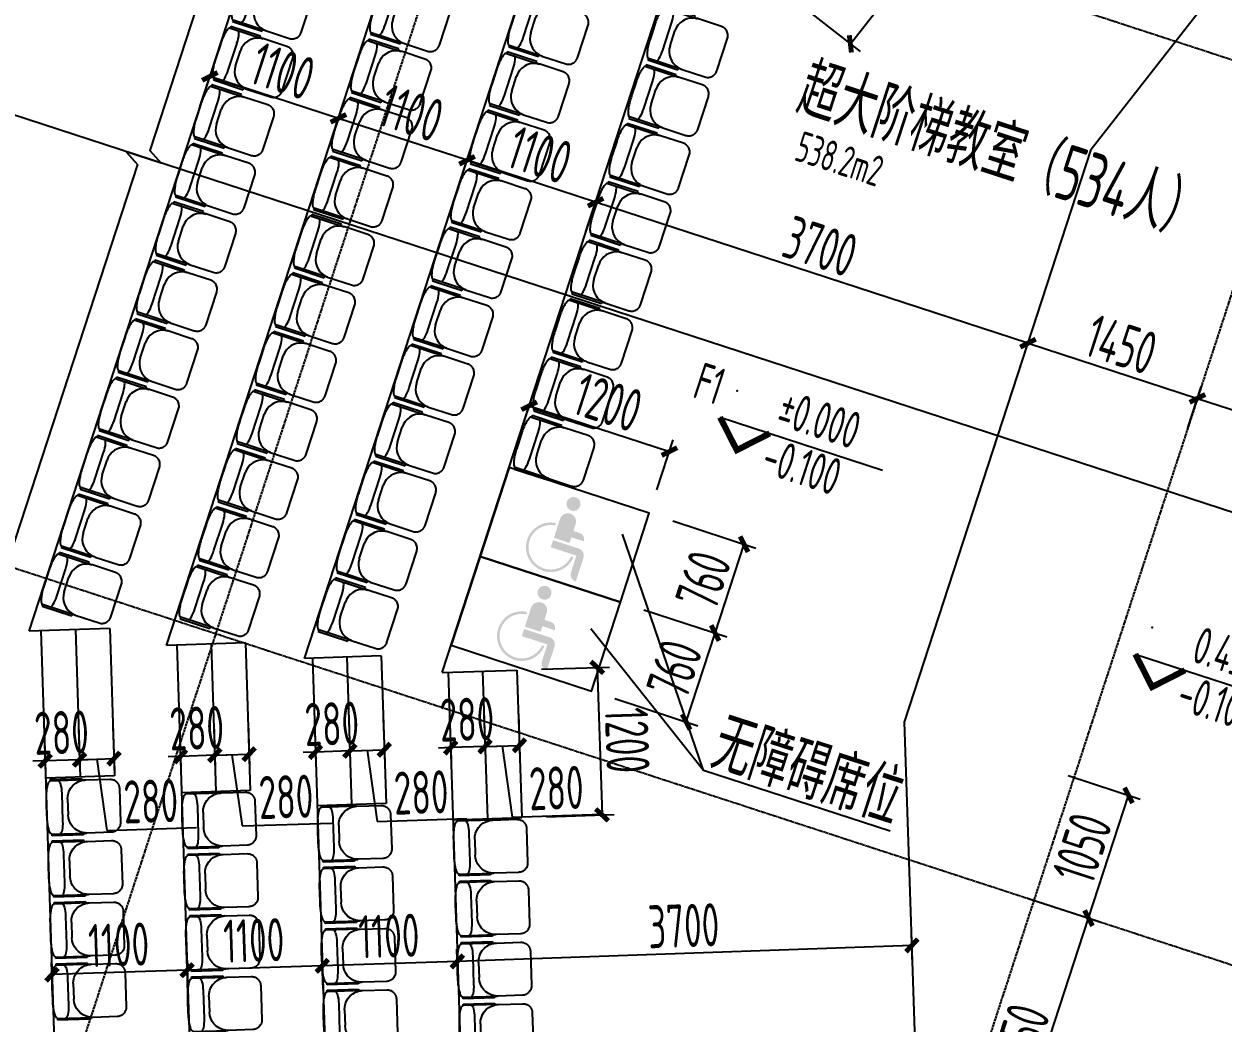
# Model space of a CAD drawing. Header units: millimetres. Extents: x 11639278 to 23698211, y -13072636 to -5537337.
# Drawn here: x 11849755 to 11859509, y -6343850 to -6335725 of the extents above; entities that cross this region are included whole.
import ezdxf
from ezdxf.enums import TextEntityAlignment as Align

# ---------------------------------------------------------------- set-up
doc = ezdxf.new("R2010")
doc.units = ezdxf.units.MM
doc.header["$LTSCALE"] = 10
doc.linetypes.add('A2-RG-AXIS$0$CENTER', pattern=[2, 1.25, -0.25, 0.25, -0.25])
doc.linetypes.add('A2-RG-AXIS$0$DOTE', pattern=[2.42, 2, -0.2, 0.02, -0.2])
for name, color, linetype in [('A2-RB-F1$0$A-DIMS-100', 1, 'Continuous'), ('A2-RD-F1（少）$0$A-FURN-FIXT', 9, 'Continuous'), ('A2-RD-F1（少）$0$A-FURN-FREE', 9, 'Continuous'), ('A2-RD-F1（少）$0$A-STRS', 50, 'Continuous'), ('A2-RG-AXIS$0$A-GRID', 1, 'A2-RG-AXIS$0$CENTER'), ('A2-RI-F1$0$A-SYMB', 4, 'Continuous'), ('A2-RI-F1$0$A-SYMB-AREA', 4, 'Continuous'), ('A2-RI-F1$0$A-SYMB-NAME', 4, 'Continuous'), ('A2-RI-F1$0$an-flor-strs-trds', 1, 'Continuous')]:
    doc.layers.add(name, color=color, linetype=linetype)
doc.layers.add('A2-RD-F1（少）$0$A-Z410-G-Vhcl', color=5, linetype='Continuous', lineweight=0)
doc.styles.add('A2-RB-F1$0$XD2008', font='hzs.shx', dxfattribs={"width": 0.7, "bigfont": 'hztxt.shx'})
doc.styles.add('A2-RI-F1$0$ECADI', font='hzs.shx', dxfattribs={"width": 0.7, "bigfont": 'hztxt.shx'})
doc.styles.add('A2-RI-F1$0$XD2008', font='hzs.shx', dxfattribs={"width": 0.7, "bigfont": 'hztxt.shx'})
doc.dimstyles.new('A2-RB-F1$0$XD100$0', dxfattribs={"dimscale": 100, "dimtxt": 3.5, "dimasz": 1, "dimexe": 1, "dimexo": 2, "dimgap": 0.5, "dimtad": 1, "dimdec": 0, "dimdsep": 46, "dimtxsty": 'A2-RB-F1$0$XD2008', "dimblk1": 'A2-RB-F1$0$_ArchTick', "dimblk2": 'A2-RB-F1$0$_ArchTick', "dimsah": 1, "dimcen": 2.5, "dimclrt": 4, "dimaunit": 1, "dimadec": 0, "dimazin": 0, "dimtfac": 1, "dimtdec": 0, "dimtix": 1, "dimtmove": 1, "dimatfit": 3, "dimfxl": 0, "dimtolj": 1, "dimtzin": 0, "dimarcsym": 0})

# ---------------------------------------------------------------- blocks, each defined once
blk = doc.blocks.new('A2-RG-AXIS')
at = {"layer": 'A2-RG-AXIS$0$A-GRID', "linetype": 'A2-RG-AXIS$0$DOTE'}
for p, q in [((11859362.3, -6315993.2), (11846201.5, -6356370.4)), ((11866017.6, -6318162.5), (11852857, -6358539.7)), ((11838798, -6329240.5), (11876758.7, -6341613.5)), ((11836628.7, -6335895.9), (11874589.4, -6348268.9))]:
    blk.add_line(p, q, dxfattribs=at)
blk = doc.blocks.new('A2-RB-F1$0$_ArchTick')
at = {"color": 0, "linetype": 'ByBlock', "const_width": 0.4}
blk.add_lwpolyline([(-0.5, -0.5), (0.5, 0.5)], dxfattribs=at)
blk = doc.blocks.new('*D1286')
at = {"layer": 'A2-RB-F1$0$A-DIMS-100', "color": 0, "lineweight": -2, "transparency": 16777216}
for p, q in [((11857922.7, -6342836.5), (11858509.9, -6343027.9)), ((11857717.5, -6345136.1), (11858414.8, -6342996.9)), ((11857225.5, -6344975.8), (11857812.6, -6345167.1))]:
    blk.add_line(p, q, dxfattribs=at)
at = {"layer": 'Defpoints', "color": 0, "transparency": 16777216}
for p in [(11857732.6, -6342774.5), (11858414.8, -6342996.9), (11857035.3, -6344913.8)]:
    blk.add_point(p, dxfattribs=at)
at = {"layer": 'A2-RB-F1$0$A-DIMS-100', "color": 0, "lineweight": -2, "transparency": 16777216, "xscale": 100, "yscale": 100, "zscale": 100}
for p, rotation in [((11858414.8, -6342996.9), 71.94704049330034), ((11857717.5, -6345136.1), 251.9470404933003)]:
    blk.add_blockref('A2-RB-F1$0$_ArchTick', p, dxfattribs=dict(at, rotation=rotation))
at = {"layer": 'A2-RB-F1$0$A-DIMS-100', "color": 4, "transparency": 16777216, "insert": (11857852.3, -6343996.8), "char_height": 350, "attachment_point": 5, "rotation": 71.94704, "style": 'A2-RB-F1$0$XD2008'}
blk.add_mtext('\\A1;2250', dxfattribs=at)
blk = doc.blocks.new('*D1287')
at = {"layer": 'A2-RB-F1$0$A-DIMS-100', "color": 0, "lineweight": -2, "transparency": 16777216}
for p, q in [((11857844.5, -6338560.3), (11857953.6, -6338225.6)), ((11857922.6, -6338320.7), (11859300.8, -6338769.9)), ((11859222.7, -6339009.5), (11859331.8, -6338674.8))]:
    blk.add_line(p, q, dxfattribs=at)
at = {"layer": 'Defpoints', "color": 0, "transparency": 16777216}
for p in [(11857782.5, -6338750.4), (11859300.8, -6338769.9), (11859160.7, -6339199.6)]:
    blk.add_point(p, dxfattribs=at)
at = {"layer": 'A2-RB-F1$0$A-DIMS-100', "color": 0, "lineweight": -2, "transparency": 16777216, "xscale": 100, "yscale": 100, "zscale": 100}
for p, rotation in [((11857922.6, -6338320.7), 161.9471010330029), ((11859300.8, -6338769.9), 341.9471010330029)]:
    blk.add_blockref('A2-RB-F1$0$_ArchTick', p, dxfattribs=dict(at, rotation=rotation))
at = {"layer": 'A2-RB-F1$0$A-DIMS-100', "color": 4, "transparency": 16777216, "insert": (11858681.4, -6338331.3), "char_height": 350, "attachment_point": 5, "rotation": 341.9471, "style": 'A2-RB-F1$0$XD2008'}
blk.add_mtext('\\A1;1450', dxfattribs=at)
blk = doc.blocks.new('*D1288')
at = {"layer": 'A2-RB-F1$0$A-DIMS-100', "color": 0, "lineweight": -2, "transparency": 16777216}
for p, q in [((11859222.7, -6339009.5), (11859331.8, -6338674.8)), ((11859300.8, -6338769.9), (11862058.2, -6339668.6)), ((11861980.1, -6339908.2), (11862089.2, -6339573.5))]:
    blk.add_line(p, q, dxfattribs=at)
at = {"layer": 'Defpoints', "color": 0, "transparency": 16777216}
for p in [(11859160.7, -6339199.6), (11862058.2, -6339668.6), (11861918.1, -6340098.4)]:
    blk.add_point(p, dxfattribs=at)
at = {"layer": 'A2-RB-F1$0$A-DIMS-100', "color": 0, "lineweight": -2, "transparency": 16777216, "xscale": 100, "yscale": 100, "zscale": 100}
for p, rotation in [((11859300.8, -6338769.9), 161.9470404918619), ((11862058.2, -6339668.6), 341.9470404918619)]:
    blk.add_blockref('A2-RB-F1$0$_ArchTick', p, dxfattribs=dict(at, rotation=rotation))
at = {"layer": 'A2-RB-F1$0$A-DIMS-100', "color": 4, "transparency": 16777216, "insert": (11860749.2, -6339005.3), "char_height": 350, "attachment_point": 5, "rotation": 341.94704, "style": 'A2-RB-F1$0$XD2008'}
blk.add_mtext('\\A1;2900', dxfattribs=at)
blk = doc.blocks.new('*D1334')
at = {"layer": 'A2-RB-F1$0$A-DIMS-100', "color": 0, "lineweight": -2, "transparency": 16777216}
for p, q in [((11858248.1, -6341838.2), (11858835.3, -6342029.6)), ((11858414.8, -6342996.9), (11858740.2, -6341998.6)), ((11857922.7, -6342836.5), (11858509.9, -6343027.9))]:
    blk.add_line(p, q, dxfattribs=at)
at = {"layer": 'Defpoints', "color": 0, "transparency": 16777216}
for p in [(11858058, -6341776.2), (11858740.2, -6341998.6), (11857732.6, -6342774.5)]:
    blk.add_point(p, dxfattribs=at)
at = {"layer": 'A2-RB-F1$0$A-DIMS-100', "color": 0, "lineweight": -2, "transparency": 16777216, "xscale": 100, "yscale": 100, "zscale": 100}
for p, rotation in [((11858740.2, -6341998.6), 71.94704049344082), ((11858414.8, -6342996.9), 251.9470404934408)]:
    blk.add_blockref('A2-RB-F1$0$_ArchTick', p, dxfattribs=dict(at, rotation=rotation))
at = {"layer": 'A2-RB-F1$0$A-DIMS-100', "color": 4, "transparency": 16777216, "insert": (11858363.6, -6342428), "char_height": 350, "attachment_point": 5, "rotation": 71.94704, "style": 'A2-RB-F1$0$XD2008'}
blk.add_mtext('\\A1;1050', dxfattribs=at)
blk = doc.blocks.new('*D1335')
at = {"layer": 'A2-RB-F1$0$A-DIMS-100', "color": 0, "lineweight": -2, "transparency": 16777216}
for p, q in [((11854326.7, -6337413.6), (11854435.8, -6337078.9)), ((11857922.2, -6338320.5), (11854404.8, -6337174)), ((11857844.1, -6338560.1), (11857953.2, -6338225.5))]:
    blk.add_line(p, q, dxfattribs=at)
at = {"layer": 'Defpoints', "color": 0, "transparency": 16777216}
for p in [(11854404.8, -6337174), (11854264.7, -6337603.8), (11857782.1, -6338750.3)]:
    blk.add_point(p, dxfattribs=at)
at = {"layer": 'A2-RB-F1$0$A-DIMS-100', "color": 0, "lineweight": -2, "transparency": 16777216, "xscale": 100, "yscale": 100, "zscale": 100}
for p, rotation in [((11854404.8, -6337174), 161.9463374857888), ((11857922.2, -6338320.5), 341.9463374857888)]:
    blk.add_blockref('A2-RB-F1$0$_ArchTick', p, dxfattribs=dict(at, rotation=rotation))
at = {"layer": 'A2-RB-F1$0$A-DIMS-100', "color": 4, "transparency": 16777216, "insert": (11856233.2, -6337533.4), "char_height": 350, "attachment_point": 5, "rotation": 341.94634, "style": 'A2-RB-F1$0$XD2008'}
blk.add_mtext('\\A1;3700', dxfattribs=at)
blk = doc.blocks.new('*D1336')
at = {"layer": 'A2-RB-F1$0$A-DIMS-100', "color": 0, "lineweight": -2, "transparency": 16777216}
for p, q in [((11853280.8, -6337072.7), (11853389.9, -6336738.1)), ((11854404.8, -6337174), (11853358.9, -6336833.1)), ((11854326.7, -6337413.6), (11854435.8, -6337078.9))]:
    blk.add_line(p, q, dxfattribs=at)
at = {"layer": 'Defpoints', "color": 0, "transparency": 16777216}
for p in [(11853358.9, -6336833.1), (11853218.9, -6337262.9), (11854264.7, -6337603.8)]:
    blk.add_point(p, dxfattribs=at)
at = {"layer": 'A2-RB-F1$0$A-DIMS-100', "color": 0, "lineweight": -2, "transparency": 16777216, "xscale": 100, "yscale": 100, "zscale": 100}
for p, rotation in [((11853358.9, -6336833.1), 161.9467479738542), ((11854404.8, -6337174), 341.9467479738543)]:
    blk.add_blockref('A2-RB-F1$0$_ArchTick', p, dxfattribs=dict(at, rotation=rotation))
at = {"layer": 'A2-RB-F1$0$A-DIMS-100', "color": 4, "transparency": 16777216, "insert": (11853951.6, -6336789.7), "char_height": 350, "attachment_point": 5, "rotation": 341.94675, "style": 'A2-RB-F1$0$XD2008'}
blk.add_mtext('\\A1;1100', dxfattribs=at)
blk = doc.blocks.new('*D1337')
at = {"layer": 'A2-RB-F1$0$A-DIMS-100', "color": 0, "lineweight": -2, "transparency": 16777216}
for p, q in [((11852235, -6336731.8), (11852344.1, -6336397.2)), ((11853358.9, -6336833.1), (11852313.1, -6336492.2)), ((11853280.8, -6337072.7), (11853389.9, -6336738.1))]:
    blk.add_line(p, q, dxfattribs=at)
at = {"layer": 'Defpoints', "color": 0, "transparency": 16777216}
for p in [(11852313.1, -6336492.2), (11852173, -6336922), (11853218.9, -6337262.9)]:
    blk.add_point(p, dxfattribs=at)
at = {"layer": 'A2-RB-F1$0$A-DIMS-100', "color": 0, "lineweight": -2, "transparency": 16777216, "xscale": 100, "yscale": 100, "zscale": 100}
for p, rotation in [((11852313.1, -6336492.2), 161.9467479739905), ((11853358.9, -6336833.1), 341.9467479739905)]:
    blk.add_blockref('A2-RB-F1$0$_ArchTick', p, dxfattribs=dict(at, rotation=rotation))
at = {"layer": 'A2-RB-F1$0$A-DIMS-100', "color": 4, "transparency": 16777216, "insert": (11852905.7, -6336448.8), "char_height": 350, "attachment_point": 5, "rotation": 341.94675, "style": 'A2-RB-F1$0$XD2008'}
blk.add_mtext('\\A1;1100', dxfattribs=at)
blk = doc.blocks.new('*D1338')
at = {"layer": 'A2-RB-F1$0$A-DIMS-100', "color": 0, "lineweight": -2, "transparency": 16777216}
for p, q in [((11851189.1, -6336390.9), (11851298.2, -6336056.3)), ((11852313.1, -6336492.2), (11851267.2, -6336151.4)), ((11852235, -6336731.8), (11852344.1, -6336397.2))]:
    blk.add_line(p, q, dxfattribs=at)
at = {"layer": 'Defpoints', "color": 0, "transparency": 16777216}
for p in [(11851267.2, -6336151.4), (11851127.2, -6336581.1), (11852173, -6336922)]:
    blk.add_point(p, dxfattribs=at)
at = {"layer": 'A2-RB-F1$0$A-DIMS-100', "color": 0, "lineweight": -2, "transparency": 16777216, "xscale": 100, "yscale": 100, "zscale": 100}
for p, rotation in [((11851267.2, -6336151.4), 161.9467479739905), ((11852313.1, -6336492.2), 341.9467479739905)]:
    blk.add_blockref('A2-RB-F1$0$_ArchTick', p, dxfattribs=dict(at, rotation=rotation))
at = {"layer": 'A2-RB-F1$0$A-DIMS-100', "color": 4, "transparency": 16777216, "insert": (11851859.9, -6336107.9), "char_height": 350, "attachment_point": 5, "rotation": 341.94675, "style": 'A2-RB-F1$0$XD2008'}
blk.add_mtext('\\A1;1100', dxfattribs=at)
blk = doc.blocks.new('*D1339')
at = {"layer": 'A2-RB-F1$0$A-DIMS-100', "color": 0, "lineweight": -2, "transparency": 16777216}
for p, q in [((11856983.2, -6343377.5), (11856974.1, -6343119)), ((11853285.5, -6343507.8), (11853276.4, -6343249.2)), ((11856977.7, -6343218.9), (11853279.9, -6343349.2))]:
    blk.add_line(p, q, dxfattribs=at)
at = {"layer": 'Defpoints', "color": 0, "transparency": 16777216}
for p in [(11853279.9, -6343349.2), (11856990.3, -6343577.4), (11853292.6, -6343707.6)]:
    blk.add_point(p, dxfattribs=at)
at = {"layer": 'A2-RB-F1$0$A-DIMS-100', "color": 0, "lineweight": -2, "transparency": 16777216, "xscale": 100, "yscale": 100, "zscale": 100}
for p, rotation in [((11856977.7, -6343218.9), 2.017035363650672), ((11853279.9, -6343349.2), 182.0170353636507)]:
    blk.add_blockref('A2-RB-F1$0$_ArchTick', p, dxfattribs=dict(at, rotation=rotation))
at = {"layer": 'A2-RB-F1$0$A-DIMS-100', "color": 4, "transparency": 16777216, "insert": (11855120.9, -6343059.2), "char_height": 350, "attachment_point": 5, "rotation": 2.01704, "style": 'A2-RB-F1$0$XD2008'}
blk.add_mtext('\\A1;3700', dxfattribs=at)
blk = doc.blocks.new('*D1340')
at = {"layer": 'A2-RB-F1$0$A-DIMS-100', "color": 0, "lineweight": -2, "transparency": 16777216}
for p, q in [((11852187.8, -6343577.9), (11852178.2, -6343285)), ((11853287.2, -6343542), (11853277.7, -6343249.2)), ((11853280.9, -6343349.1), (11852181.5, -6343385))]:
    blk.add_line(p, q, dxfattribs=at)
at = {"layer": 'Defpoints', "color": 0, "transparency": 16777216}
for p in [(11852181.5, -6343385), (11852194.3, -6343777.8), (11853293.7, -6343741.9)]:
    blk.add_point(p, dxfattribs=at)
at = {"layer": 'A2-RB-F1$0$A-DIMS-100', "color": 0, "lineweight": -2, "transparency": 16777216, "xscale": 100, "yscale": 100, "zscale": 100}
for p, rotation in [((11853280.9, -6343349.1), 1.866912821349463), ((11852181.5, -6343385), 181.8669128213494)]:
    blk.add_blockref('A2-RB-F1$0$_ArchTick', p, dxfattribs=dict(at, rotation=rotation))
at = {"layer": 'A2-RB-F1$0$A-DIMS-100', "color": 4, "transparency": 16777216, "insert": (11852723.9, -6343142.2), "char_height": 350, "attachment_point": 5, "rotation": 1.86691, "style": 'A2-RB-F1$0$XD2008'}
blk.add_mtext('\\A1;1100', dxfattribs=at)
blk = doc.blocks.new('*D1341')
at = {"layer": 'A2-RB-F1$0$A-DIMS-100', "color": 0, "lineweight": -2, "transparency": 16777216}
for p, q in [((11852187.8, -6343577.9), (11852178.2, -6343285)), ((11851088.4, -6343613.7), (11851078.8, -6343320.8)), ((11852181.5, -6343385), (11851082.1, -6343420.8))]:
    blk.add_line(p, q, dxfattribs=at)
at = {"layer": 'Defpoints', "color": 0, "transparency": 16777216}
for p in [(11851082.1, -6343420.8), (11852194.3, -6343777.8), (11851094.9, -6343813.6)]:
    blk.add_point(p, dxfattribs=at)
at = {"layer": 'A2-RB-F1$0$A-DIMS-100', "color": 0, "lineweight": -2, "transparency": 16777216, "xscale": 100, "yscale": 100, "zscale": 100}
for p, rotation in [((11851082.1, -6343420.8), 181.8669128211366), ((11852181.5, -6343385), 1.866912821136593)]:
    blk.add_blockref('A2-RB-F1$0$_ArchTick', p, dxfattribs=dict(at, rotation=rotation))
at = {"layer": 'A2-RB-F1$0$A-DIMS-100', "color": 4, "transparency": 16777216, "insert": (11851624.5, -6343178), "char_height": 350, "attachment_point": 5, "rotation": 1.86691, "style": 'A2-RB-F1$0$XD2008'}
blk.add_mtext('\\A1;1100', dxfattribs=at)
blk = doc.blocks.new('*D1342')
at = {"layer": 'A2-RB-F1$0$A-DIMS-100', "color": 0, "lineweight": -2, "transparency": 16777216}
for p, q in [((11849989, -6343649.5), (11849979.4, -6343356.7)), ((11851088.4, -6343613.7), (11851078.8, -6343320.8)), ((11851082.1, -6343420.8), (11849982.7, -6343456.6))]:
    blk.add_line(p, q, dxfattribs=at)
at = {"layer": 'Defpoints', "color": 0, "transparency": 16777216}
for p in [(11849982.7, -6343456.6), (11849995.5, -6343849.4), (11851094.9, -6343813.6)]:
    blk.add_point(p, dxfattribs=at)
at = {"layer": 'A2-RB-F1$0$A-DIMS-100', "color": 0, "lineweight": -2, "transparency": 16777216, "xscale": 100, "yscale": 100, "zscale": 100}
for p, rotation in [((11849982.7, -6343456.6), 181.8669128212462), ((11851082.1, -6343420.8), 1.866912821246185)]:
    blk.add_blockref('A2-RB-F1$0$_ArchTick', p, dxfattribs=dict(at, rotation=rotation))
at = {"layer": 'A2-RB-F1$0$A-DIMS-100', "color": 4, "transparency": 16777216, "insert": (11850525.1, -6343213.8), "char_height": 350, "attachment_point": 5, "rotation": 1.86691, "style": 'A2-RB-F1$0$XD2008'}
blk.add_mtext('\\A1;1100', dxfattribs=at)
blk = doc.blocks.new('*D1344')
at = {"layer": 'A2-RB-F1$0$A-DIMS-100', "color": 0, "lineweight": -2, "transparency": 16777216}
for p, q in [((11852117.9, -6341388.9), (11852129.5, -6341745.9)), ((11852397.7, -6341379.8), (11852409.4, -6341736.8)), ((11852406.1, -6341636.9), (11852126.3, -6341646)), ((11852406.1, -6341636.9), (11852506.1, -6341633.6)), ((11852126.3, -6341646), (11852026.3, -6341649.3))]:
    blk.add_line(p, q, dxfattribs=at)
at = {"layer": 'Defpoints', "color": 0, "transparency": 16777216}
for p in [(11852111.4, -6341189), (11852391.2, -6341179.9), (11852126.3, -6341646)]:
    blk.add_point(p, dxfattribs=at)
at = {"layer": 'A2-RB-F1$0$A-DIMS-100', "color": 0, "lineweight": -2, "transparency": 16777216, "xscale": 100, "yscale": 100, "zscale": 100}
for p, rotation in [((11852126.3, -6341646), 1.866912821034837), ((11852406.1, -6341636.9), 181.8669128210348)]:
    blk.add_blockref('A2-RB-F1$0$_ArchTick', p, dxfattribs=dict(at, rotation=rotation))
at = {"layer": 'A2-RB-F1$0$A-DIMS-100', "color": 4, "transparency": 16777216, "insert": (11852258.9, -6341416.6), "char_height": 350, "attachment_point": 5, "rotation": 1.86691, "style": 'A2-RB-F1$0$XD2008'}
blk.add_mtext('\\A1;280', dxfattribs=at)
blk = doc.blocks.new('*D1132')
at = {"layer": 'A2-RB-F1$0$A-DIMS-100', "color": 0, "lineweight": -2, "transparency": 16777216}
for p, q in [((11852397.7, -6341379.8), (11852409.4, -6341736.8)), ((11852677.6, -6341370.7), (11852689.2, -6341727.7)), ((11852406.1, -6341636.9), (11852686, -6341627.8)), ((11852546, -6341632.3), (11852628, -6342211.5)), ((11852628, -6342211.5), (11853357.6, -6342187.7))]:
    blk.add_line(p, q, dxfattribs=at)
at = {"layer": 'Defpoints', "color": 0, "transparency": 16777216}
for p in [(11852391.2, -6341179.9), (11852671.1, -6341170.8), (11852686, -6341627.8)]:
    blk.add_point(p, dxfattribs=at)
at = {"layer": 'A2-RB-F1$0$A-DIMS-100', "color": 0, "lineweight": -2, "transparency": 16777216, "xscale": 100, "yscale": 100, "zscale": 100}
for p, rotation in [((11852406.1, -6341636.9), 181.8669128220245), ((11852686, -6341627.8), 1.866912822024473)]:
    blk.add_blockref('A2-RB-F1$0$_ArchTick', p, dxfattribs=dict(at, rotation=rotation))
at = {"layer": 'A2-RB-F1$0$A-DIMS-100', "color": 4, "transparency": 16777216, "insert": (11852985.5, -6341974.8), "char_height": 350, "attachment_point": 5, "rotation": 1.86691, "style": 'A2-RB-F1$0$XD2008'}
blk.add_mtext('\\A1;280', dxfattribs=at)
blk = doc.blocks.new('*D1133')
at = {"layer": 'A2-RB-F1$0$A-DIMS-100', "color": 0, "lineweight": -2, "transparency": 16777216}
for p, q in [((11853497.1, -6341344), (11853508.8, -6341701)), ((11853217.3, -6341353.1), (11853228.9, -6341710.1)), ((11853225.7, -6341610.2), (11853125.7, -6341613.4)), ((11853505.5, -6341601), (11853225.7, -6341610.2)), ((11853505.5, -6341601), (11853605.5, -6341597.8))]:
    blk.add_line(p, q, dxfattribs=at)
at = {"layer": 'Defpoints', "color": 0, "transparency": 16777216}
for p in [(11853210.8, -6341153.2), (11853490.6, -6341144.1), (11853225.7, -6341610.2)]:
    blk.add_point(p, dxfattribs=at)
at = {"layer": 'A2-RB-F1$0$A-DIMS-100', "color": 0, "lineweight": -2, "transparency": 16777216, "xscale": 100, "yscale": 100, "zscale": 100}
for p, rotation in [((11853225.7, -6341610.2), 1.866912820856828), ((11853505.5, -6341601), 181.8669128208568)]:
    blk.add_blockref('A2-RB-F1$0$_ArchTick', p, dxfattribs=dict(at, rotation=rotation))
at = {"layer": 'A2-RB-F1$0$A-DIMS-100', "color": 4, "transparency": 16777216, "insert": (11853358.3, -6341380.7), "char_height": 350, "attachment_point": 5, "rotation": 1.86691, "style": 'A2-RB-F1$0$XD2008'}
blk.add_mtext('\\A1;280', dxfattribs=at)
blk = doc.blocks.new('*D1134')
at = {"layer": 'A2-RB-F1$0$A-DIMS-100', "color": 0, "lineweight": -2, "transparency": 16777216}
for p, q in [((11853497.1, -6341344), (11853508.8, -6341701)), ((11853777, -6341334.9), (11853788.6, -6341691.9)), ((11853505.5, -6341601), (11853785.4, -6341591.9)), ((11853645.5, -6341596.5), (11853727.5, -6342175.7)), ((11853727.5, -6342175.7), (11854457.1, -6342151.9))]:
    blk.add_line(p, q, dxfattribs=at)
at = {"layer": 'Defpoints', "color": 0, "transparency": 16777216}
for p in [(11853490.6, -6341144.1), (11853770.5, -6341135), (11853785.4, -6341591.9)]:
    blk.add_point(p, dxfattribs=at)
at = {"layer": 'A2-RB-F1$0$A-DIMS-100', "color": 0, "lineweight": -2, "transparency": 16777216, "xscale": 100, "yscale": 100, "zscale": 100}
for p, rotation in [((11853505.5, -6341601), 181.8669128222025), ((11853785.4, -6341591.9), 1.866912822202533)]:
    blk.add_blockref('A2-RB-F1$0$_ArchTick', p, dxfattribs=dict(at, rotation=rotation))
at = {"layer": 'A2-RB-F1$0$A-DIMS-100', "color": 4, "transparency": 16777216, "insert": (11854084.9, -6341938.9), "char_height": 350, "attachment_point": 5, "rotation": 1.86691, "style": 'A2-RB-F1$0$XD2008'}
blk.add_mtext('\\A1;280', dxfattribs=at)
blk = doc.blocks.new('*D1135')
at = {"layer": 'A2-RB-F1$0$A-DIMS-100', "color": 0, "lineweight": -2, "transparency": 16777216}
for p, q in [((11851018.9, -6341424.8), (11851031.4, -6341781.7)), ((11851298.8, -6341415), (11851311.2, -6341772)), ((11851027.9, -6341681.8), (11850928, -6341685.3)), ((11851307.7, -6341672), (11851027.9, -6341681.8)), ((11851307.7, -6341672), (11851407.7, -6341668.5))]:
    blk.add_line(p, q, dxfattribs=at)
at = {"layer": 'Defpoints', "color": 0, "transparency": 16777216}
for p in [(11851011.9, -6341224.9), (11851291.8, -6341215.1), (11851027.9, -6341681.8)]:
    blk.add_point(p, dxfattribs=at)
at = {"layer": 'A2-RB-F1$0$A-DIMS-100', "color": 0, "lineweight": -2, "transparency": 16777216, "xscale": 100, "yscale": 100, "zscale": 100}
for p, rotation in [((11851027.9, -6341681.8), 2.000310708979767), ((11851307.7, -6341672), 182.0003107089798)]:
    blk.add_blockref('A2-RB-F1$0$_ArchTick', p, dxfattribs=dict(at, rotation=rotation))
at = {"layer": 'A2-RB-F1$0$A-DIMS-100', "color": 4, "transparency": 16777216, "insert": (11851160, -6341452), "char_height": 350, "attachment_point": 5, "rotation": 2.00031, "style": 'A2-RB-F1$0$XD2008'}
blk.add_mtext('\\A1;280', dxfattribs=at)
blk = doc.blocks.new('*D1136')
at = {"layer": 'A2-RB-F1$0$A-DIMS-100', "color": 0, "lineweight": -2, "transparency": 16777216}
for p, q in [((11851298.3, -6341415.6), (11851310, -6341772.7)), ((11851578.2, -6341406.5), (11851589.8, -6341763.5)), ((11851306.7, -6341672.7), (11851586.5, -6341663.6)), ((11851446.6, -6341668.2), (11851528.6, -6342247.4)), ((11851528.6, -6342247.4), (11852258.2, -6342223.6))]:
    blk.add_line(p, q, dxfattribs=at)
at = {"layer": 'Defpoints', "color": 0, "transparency": 16777216}
for p in [(11851291.8, -6341215.8), (11851571.6, -6341206.6), (11851586.5, -6341663.6)]:
    blk.add_point(p, dxfattribs=at)
at = {"layer": 'A2-RB-F1$0$A-DIMS-100', "color": 0, "lineweight": -2, "transparency": 16777216, "xscale": 100, "yscale": 100, "zscale": 100}
for p, rotation in [((11851306.7, -6341672.7), 181.8669128216063), ((11851586.5, -6341663.6), 1.866912821606268)]:
    blk.add_blockref('A2-RB-F1$0$_ArchTick', p, dxfattribs=dict(at, rotation=rotation))
at = {"layer": 'A2-RB-F1$0$A-DIMS-100', "color": 4, "transparency": 16777216, "insert": (11851886.1, -6342010.6), "char_height": 350, "attachment_point": 5, "rotation": 1.86691, "style": 'A2-RB-F1$0$XD2008'}
blk.add_mtext('\\A1;280', dxfattribs=at)
blk = doc.blocks.new('*D1137')
at = {"layer": 'A2-RB-F1$0$A-DIMS-100', "color": 0, "lineweight": -2, "transparency": 16777216}
for p, q in [((11849919, -6341460.6), (11849930.7, -6341817.6)), ((11850198.9, -6341451.5), (11850210.5, -6341808.5)), ((11849927.4, -6341717.7), (11849827.5, -6341720.9)), ((11850207.3, -6341708.6), (11849927.4, -6341717.7)), ((11850207.3, -6341708.6), (11850307.2, -6341705.3))]:
    blk.add_line(p, q, dxfattribs=at)
at = {"layer": 'Defpoints', "color": 0, "transparency": 16777216}
for p in [(11850192.4, -6341251.6), (11849912.5, -6341260.7), (11849927.4, -6341717.7)]:
    blk.add_point(p, dxfattribs=at)
at = {"layer": 'A2-RB-F1$0$A-DIMS-100', "color": 0, "lineweight": -2, "transparency": 16777216, "xscale": 100, "yscale": 100, "zscale": 100}
for p, rotation in [((11850207.3, -6341708.6), 181.8669128212253), ((11849927.4, -6341717.7), 1.866912821225314)]:
    blk.add_blockref('A2-RB-F1$0$_ArchTick', p, dxfattribs=dict(at, rotation=rotation))
at = {"layer": 'A2-RB-F1$0$A-DIMS-100', "color": 4, "transparency": 16777216, "insert": (11850060, -6341488.2), "char_height": 350, "attachment_point": 5, "rotation": 1.86691, "style": 'A2-RB-F1$0$XD2008'}
blk.add_mtext('\\A1;280', dxfattribs=at)
blk = doc.blocks.new('*D1138')
at = {"layer": 'A2-RB-F1$0$A-DIMS-100', "color": 0, "lineweight": -2, "transparency": 16777216}
for p, q in [((11850478.7, -6341442.4), (11850490.4, -6341799.4)), ((11850198.9, -6341451.5), (11850210.5, -6341808.5)), ((11850207.3, -6341708.6), (11850487.1, -6341699.4)), ((11850347.2, -6341704), (11850429.2, -6342283.2)), ((11850429.2, -6342283.2), (11851158.8, -6342259.4))]:
    blk.add_line(p, q, dxfattribs=at)
at = {"layer": 'Defpoints', "color": 0, "transparency": 16777216}
for p in [(11850192.4, -6341251.6), (11850472.2, -6341242.5), (11850487.1, -6341699.4)]:
    blk.add_point(p, dxfattribs=at)
at = {"layer": 'A2-RB-F1$0$A-DIMS-100', "color": 0, "lineweight": -2, "transparency": 16777216, "xscale": 100, "yscale": 100, "zscale": 100}
for p, rotation in [((11850207.3, -6341708.6), 181.8669128214282), ((11850487.1, -6341699.4), 1.866912821428221)]:
    blk.add_blockref('A2-RB-F1$0$_ArchTick', p, dxfattribs=dict(at, rotation=rotation))
at = {"layer": 'A2-RB-F1$0$A-DIMS-100', "color": 4, "transparency": 16777216, "insert": (11850786.7, -6342046.4), "char_height": 350, "attachment_point": 5, "rotation": 1.86691, "style": 'A2-RB-F1$0$XD2008'}
blk.add_mtext('\\A1;280', dxfattribs=at)
blk = doc.blocks.new('*D1067')
at = {"layer": 'A2-RB-F1$0$A-DIMS-100', "color": 0, "lineweight": -2, "transparency": 16777216}
for p, q in [((11854796.7, -6340489.2), (11855472.3, -6340709.5)), ((11855141.7, -6341401.1), (11855377.2, -6340678.5)), ((11854561.2, -6341211.8), (11855236.8, -6341432))]:
    blk.add_line(p, q, dxfattribs=at)
at = {"layer": 'Defpoints', "color": 0, "transparency": 16777216}
for p in [(11854606.5, -6340427.3), (11855377.2, -6340678.5), (11854371, -6341149.8)]:
    blk.add_point(p, dxfattribs=at)
at = {"layer": 'A2-RB-F1$0$A-DIMS-100', "color": 0, "lineweight": -2, "transparency": 16777216, "xscale": 100, "yscale": 100, "zscale": 100}
for p, rotation in [((11855377.2, -6340678.5), 71.94704049334796), ((11855141.7, -6341401.1), 251.9470404933479)]:
    blk.add_blockref('A2-RB-F1$0$_ArchTick', p, dxfattribs=dict(at, rotation=rotation))
at = {"layer": 'A2-RB-F1$0$A-DIMS-100', "color": 4, "transparency": 16777216, "insert": (11855045.6, -6340970), "char_height": 350, "attachment_point": 5, "rotation": 71.94704, "style": 'A2-RB-F1$0$XD2008'}
blk.add_mtext('\\A1;760', dxfattribs=at)
blk = doc.blocks.new('*D1068')
at = {"layer": 'A2-RB-F1$0$A-DIMS-100', "color": 0, "lineweight": -2, "transparency": 16777216}
for p, q in [((11855032.2, -6339766.7), (11855707.8, -6339986.9)), ((11855377.2, -6340678.5), (11855612.8, -6339955.9)), ((11854796.7, -6340489.2), (11855472.3, -6340709.5))]:
    blk.add_line(p, q, dxfattribs=at)
at = {"layer": 'Defpoints', "color": 0, "transparency": 16777216}
for p in [(11854842, -6339704.7), (11855612.8, -6339955.9), (11854606.5, -6340427.3)]:
    blk.add_point(p, dxfattribs=at)
at = {"layer": 'A2-RB-F1$0$A-DIMS-100', "color": 0, "lineweight": -2, "transparency": 16777216, "xscale": 100, "yscale": 100, "zscale": 100}
for p, rotation in [((11855612.8, -6339955.9), 71.94704049334796), ((11855377.2, -6340678.5), 251.9470404933479)]:
    blk.add_blockref('A2-RB-F1$0$_ArchTick', p, dxfattribs=dict(at, rotation=rotation))
at = {"layer": 'A2-RB-F1$0$A-DIMS-100', "color": 4, "transparency": 16777216, "insert": (11855281.1, -6340247.5), "char_height": 350, "attachment_point": 5, "rotation": 71.94704, "style": 'A2-RB-F1$0$XD2008'}
blk.add_mtext('\\A1;760', dxfattribs=at)
blk = doc.blocks.new('*D1069')
at = {"layer": 'A2-RB-F1$0$A-DIMS-100', "color": 0, "lineweight": -2, "transparency": 16777216}
for p, q in [((11853763.1, -6339142.7), (11853895.9, -6338735.2)), ((11853864.9, -6338830.3), (11855005.8, -6339202.2)), ((11854904, -6339514.5), (11855036.8, -6339107.1))]:
    blk.add_line(p, q, dxfattribs=at)
at = {"layer": 'Defpoints', "color": 0, "transparency": 16777216}
for p in [(11855005.8, -6339202.2), (11853701.1, -6339332.8), (11854842, -6339704.7)]:
    blk.add_point(p, dxfattribs=at)
at = {"layer": 'A2-RB-F1$0$A-DIMS-100', "color": 0, "lineweight": -2, "transparency": 16777216, "xscale": 100, "yscale": 100, "zscale": 100}
for p, rotation in [((11853864.9, -6338830.3), 161.9470404933479), ((11855005.8, -6339202.2), 341.9470404933479)]:
    blk.add_blockref('A2-RB-F1$0$_ArchTick', p, dxfattribs=dict(at, rotation=rotation))
at = {"layer": 'A2-RB-F1$0$A-DIMS-100', "color": 4, "transparency": 16777216, "insert": (11854505.1, -6338802.3), "char_height": 350, "attachment_point": 5, "rotation": 341.94704, "style": 'A2-RB-F1$0$XD2008'}
blk.add_mtext('\\A1;1200', dxfattribs=at)
blk = doc.blocks.new('*D693')
at = {"layer": 'A2-RB-F1$0$A-DIMS-100', "color": 0, "lineweight": -2, "transparency": 16777216}
for p, q in [((11856687.9, -6334528.4), (11857294.6, -6335001.9)), ((11856477.4, -6335886.4), (11857215.8, -6334940.4)), ((11855949.5, -6335474.3), (11856556.3, -6335947.9))]:
    blk.add_line(p, q, dxfattribs=at)
at = {"layer": 'Defpoints', "color": 0, "transparency": 16777216}
for p in [(11856530.2, -6334405.3), (11857215.8, -6334940.4), (11855791.8, -6335351.3)]:
    blk.add_point(p, dxfattribs=at)
at = {"layer": 'A2-RB-F1$0$A-DIMS-100', "color": 0, "lineweight": -2, "transparency": 16777216, "xscale": 100, "yscale": 100, "zscale": 100}
for p, rotation in [((11857215.8, -6334940.4), 52.02716816552831), ((11856477.4, -6335886.4), 232.0271681655283)]:
    blk.add_blockref('A2-RB-F1$0$_ArchTick', p, dxfattribs=dict(at, rotation=rotation))
at = {"layer": 'A2-RB-F1$0$A-DIMS-100', "color": 4, "transparency": 16777216, "insert": (11856669.2, -6335275), "char_height": 350, "attachment_point": 5, "rotation": 52.02717, "style": 'A2-RB-F1$0$XD2008'}
blk.add_mtext('\\A1;1200', dxfattribs=at)
blk = doc.blocks.new('*D694')
at = {"layer": 'A2-RB-F1$0$A-DIMS-100', "color": 0, "lineweight": -2, "transparency": 16777216}
for p, q in [((11853965.3, -6340972.8), (11854518.1, -6340954.8)), ((11854418.2, -6340958), (11854457.2, -6342157.4)), ((11854004.4, -6342172.2), (11854557.2, -6342154.1))]:
    blk.add_line(p, q, dxfattribs=at)
at = {"layer": 'Defpoints', "color": 0, "transparency": 16777216}
for p in [(11853765.4, -6340979.3), (11853804.5, -6342178.7), (11854457.2, -6342157.4)]:
    blk.add_point(p, dxfattribs=at)
at = {"layer": 'A2-RB-F1$0$A-DIMS-100', "color": 0, "lineweight": -2, "transparency": 16777216, "xscale": 100, "yscale": 100, "zscale": 100}
for p, rotation in [((11854418.2, -6340958), 91.8669128210904), ((11854457.2, -6342157.4), 271.8669128210904)]:
    blk.add_blockref('A2-RB-F1$0$_ArchTick', p, dxfattribs=dict(at, rotation=rotation))
at = {"layer": 'A2-RB-F1$0$A-DIMS-100', "color": 4, "transparency": 16777216, "insert": (11854662.6, -6341550.4), "char_height": 350, "attachment_point": 5, "rotation": 271.86691, "style": 'A2-RB-F1$0$XD2008'}
blk.add_mtext('\\A1;1200', dxfattribs=at)
blk = doc.blocks.new('A2-RI-F1$0$5erhfh')
at = {"layer": 'A2-RI-F1$0$A-SYMB-AREA', "style": 'A2-RI-F1$0$ECADI', "width": 0.7}
blk.add_attdef('340M2', text='', height=2.5, dxfattribs=at).set_placement((0, 1.25), align=Align.MIDDLE_LEFT)
at = {"layer": 'A2-RI-F1$0$A-SYMB-NAME', "style": 'A2-RI-F1$0$ECADI', "width": 0.7}
blk.add_attdef('CHINESENAME', (-12.292, 3.087), '', height=4.5, dxfattribs=at)
blk = doc.blocks.new('A2-RI-F1$0$ECADI-TAG-HGHT（国标）')
at = {"color": 1}
blk.add_line((-2.121, 2.121), (11.768, 2.121), dxfattribs=at)
at = {"color": 1, "const_width": 0.5}
blk.add_lwpolyline([(-2.121, 2.121), (0, 0), (2.121, 2.121)], dxfattribs=at)
at = {"color": 1}
blk.add_point((-1.481, 4.6), dxfattribs=at)
at = {"style": 'A2-RI-F1$0$XD2008', "width": 0.7}
blk.add_attdef('FL', text='', height=3, dxfattribs=at).set_placement((-2.689, 2.967), align=Align.RIGHT)
for tag, p in [('F.F.L.', (2.284, 2.967)), ('T.O.S.', (2.284, -1.104))]:
    blk.add_attdef(tag, p, '', height=3, dxfattribs=at)
blk = doc.blocks.new('A2-RI-F1')
at = {"layer": 'A2-RI-F1$0$A-SYMB'}
for points in [[(11856802.4, -6342288.5), (11855284, -6341795.2), (11854622.5, -6339873)], [(11855284, -6341795.2), (11854366, -6340644.5)]]:
    blk.add_lwpolyline(points, dxfattribs=at)
at = {"layer": 'A2-RI-F1$0$an-flor-strs-trds'}
blk.add_lwpolyline([(11857710.6, -6325774.6), (11854689.4, -6329629.9), (11854741, -6329758.5), (11854505, -6329573.2), (11854556.6, -6329701.8), (11852027.8, -6332921), (11850778.5, -6336753.9), (11850871, -6336857), (11850585.9, -6336763.7), (11850678.4, -6336866.9), (11849463.9, -6340578.2), (11849594.2, -6344802.2), (11849476.4, -6344875.1), (11849776.3, -6344865.9), (11849658.4, -6344938.8), (11849804.2, -6349850.7)], dxfattribs=at)
at = {"layer": 'Defpoints', "color": 3, "linetype": 'Continuous'}
blk.add_line((11881898.7, -6346970), (11828646, -6329612.7), dxfattribs=at)
ref = blk.add_blockref('A2-RI-F1$0$5erhfh', (11857090.1, -6337116.7), dxfattribs=dict(xscale=100.0000000002661, yscale=100.0000000002661, zscale=100.0000000002661, rotation=341.9467459264774))
ref.add_attrib('340M2', '538.2m2', (11856011.4, -6336829.6), dxfattribs={"layer": 'A2-RI-F1$0$A-SYMB-AREA', "height": 250, "rotation": 341.94675, "style": 'A2-RI-F1$0$ECADI', "width": 0.7})
ref.add_attrib('CHINESENAME', '超大阶梯教室（534人）', (11856017.1, -6336442.2), dxfattribs={"layer": 'A2-RI-F1$0$A-SYMB-NAME', "height": 450, "rotation": 341.94675, "style": 'A2-RI-F1$0$ECADI', "width": 0.7})
ref = blk.add_blockref('A2-RI-F1$0$5erhfh', (11856432.1, -6342360.7), dxfattribs=dict(xscale=100, yscale=100, zscale=100, rotation=342))
ref.add_attrib('CHINESENAME', '无障碍席位', (11855317.1, -6341767.9), dxfattribs={"layer": 'A2-RI-F1$0$A-SYMB-NAME', "height": 450, "rotation": 342, "style": 'A2-RI-F1$0$ECADI', "width": 0.7})
at = {"layer": 'A2-RI-F1$0$A-SYMB', "xscale": 99.999999999679, "yscale": 99.999999999679, "zscale": 99.999999999679, "rotation": 341.9467459266484}
for p, values in [((11855553.7, -6339191), {'F.F.L.': '%%p0.000', 'T.O.S.': '-0.100', 'FL': 'F1'}), ((11858931.4, -6341117.4), {'F.F.L.': '0.450', 'T.O.S.': '-0.100'})]:
    blk.add_blockref('A2-RI-F1$0$ECADI-TAG-HGHT（国标）', p, dxfattribs=at).add_auto_attribs(values)
blk = doc.blocks.new('*U1655')
at = {"layer": 'A2-RD-F1（少）$0$A-Z410-G-Vhcl', "extrusion": (0, 0, -1)}
h = blk.add_hatch(color=2, dxfattribs=at)
edge = h.paths.add_edge_path()
edge.add_arc((-0.0041, 0.039), 0.0082, 0, 360)
for points in [[(-0.0139, -0.0062), (0.0056, -0.0062), (0.0056, 0.0172, 1), (-0.0139, 0.0172), (-0.0139, 0.0086), (-0.0214, 0.0086, 0.414214), (-0.0293, 0.0008), (-0.0139, 0.0008)], [(0.0086, 0.0082, -2.078418), (-0.0205, -0.0208), (-0.0235, -0.0208, 2.108884), (0.0086, 0.0112)], [(-0.0261, -0.0179), (0.0056, -0.0179), (0.0056, -0.0091), (-0.0261, -0.0091, 0.414214), (-0.0349, -0.0179), (-0.0349, -0.0472, 0.414214), (-0.0261, -0.0384)]]:
    blk.add_hatch(color=2, dxfattribs=at).paths.add_polyline_path(points)
blk = doc.blocks.new('A2-RD-F1（少）$0$M_Seating-Auditorium - 457 x 610mm-3353913-Documents - Level 1')
at = {"layer": 'A2-RD-F1（少）$0$A-FURN-FIXT'}
for p, q in [((300.4, 494.7), (21, 494.7)), ((-55.2, 418.8), (-55.2, 222.2)), ((376.6, 222.2), (376.6, 418.8)), ((-55.2, -64.1), (-55.2, 215.3)), ((376.6, 215.3), (376.6, -64.1)), ((-51.7, 189.9), (-67.9, 189.9)), ((-67.9, 189.9), (-67.9, -64.9)), ((389.3, 189.9), (373.1, 189.9)), ((389.3, -64.7), (389.3, 189.9)), ((275, 24.9), (46.4, 24.9)), ((224.2, 70.3), (97.2, 70.3)), ((-67.9, -64.9), (-55.1, -64.9)), ((376.6, -64.7), (389.3, -64.7)), ((97.2, -101.1), (197.2, -101.1)), ((197.2, -101.1), (224.2, -100.7))]:
    blk.add_line(p, q, dxfattribs=at)
for centre, major_axis, ratio, start_param, end_param in [((97.2, 222.2), (-152.4, 0), 0.996195, 0.209748, 1.570796), ((224.2, 222.2), (152.4, 0), 0.996195, 4.712389, 6.067787), ((46.4, 0.9), (101.6, 0), 0.236052, 1.570796, 3.141593), ((275, 0.9), (101.6, 0), 0.236052, 0, 1.570796)]:
    blk.add_ellipse(centre, major_axis=major_axis, ratio=ratio, start_param=start_param, end_param=end_param, dxfattribs=at)
for points, knots in [([(21, 494.7), (15.2, 494.7), (6.8, 493.7), (-4.2, 490.6), (-14.7, 486.2), (-26.9, 478.6), (-36.5, 469), (-42.4, 461), (-45.8, 455.5), (-48.6, 449.8), (-51, 443.9), (-52.9, 437.7), (-54.6, 429.5), (-55.2, 423.1), (-55.2, 418.8)], [0, 0, 0, 0, 0.142857, 0.214286, 0.285714, 0.428571, 0.571429, 0.625, 0.678571, 0.732143, 0.785714, 0.839286, 0.892857, 1, 1, 1, 1]), ([(376.6, 418.8), (376.6, 424.5), (375.7, 432.9), (372.5, 443.9), (368.1, 454.4), (360.5, 466.5), (350.9, 476.1), (342.8, 481.9), (337.3, 485.3), (331.6, 488.1), (325.6, 490.5), (319.5, 492.4), (311.2, 494.1), (304.8, 494.7), (300.4, 494.7)], [0, 0, 0, 0, 0.142857, 0.214286, 0.285714, 0.428571, 0.571429, 0.625, 0.678571, 0.732143, 0.785714, 0.839286, 0.892857, 1, 1, 1, 1]), ([(224.2, -100.7), (232.2, -100.7), (248.1, -100.4), (271.5, -99.1), (293.7, -96.9), (321, -93), (349.5, -86.3), (367.8, -77.8), (375.3, -70.4), (376.6, -66.6), (376.6, -64.7)], [0, 0, 0, 0, 0.1, 0.2, 0.3, 0.4, 0.6, 0.8, 0.9, 1, 1, 1, 1])]:
    blk.add_open_spline(points, degree=3, knots=knots, dxfattribs=at)
for points in [[(-55.2, 222.2), (-55.2, 216.7), (-54.6, 205.9), (-52.8, 195.2), (-51.7, 189.9)], [(373.1, 189.9), (374.3, 195.2), (376, 205.9), (376.6, 216.7), (376.6, 222.2)], [(-55.1, -64.9), (-55.1, -66.8), (-53.9, -70.5), (-48.3, -76.1), (-39.1, -81.4), (-26.5, -86.3), (-10.9, -90.6), (7.3, -94.3), (27.8, -97.3), (50, -99.5), (73.3, -100.8), (89.2, -101.1), (97.2, -101.1)]]:
    blk.add_open_spline(points, degree=3, dxfattribs=at)
blk = doc.blocks.new('A2-RD-F1（少）')
at = {"layer": 'A2-RD-F1（少）$0$A-FURN-FIXT'}
blk.add_line((11854023.1, -6339422), (11853992.4, -6339412), dxfattribs=at)
at = {"layer": 'A2-RD-F1（少）$0$A-FURN-FREE'}
for points in [[(11853465.6, -6340055.4), (11854606.5, -6340427.3), (11854842, -6339704.7), (11853701.1, -6339332.8)], [(11853230.1, -6340778), (11854371, -6341149.8), (11854606.5, -6340427.3), (11853465.6, -6340055.4)]]:
    blk.add_lwpolyline(points, close=True, dxfattribs=at)
at = {"layer": 'A2-RD-F1（少）$0$A-STRS', "linetype": 'Continuous'}
for p, q in [((11849796.9, -6340662.4), (11852245.7, -6333149.3)), ((11850915.3, -6340780.5), (11853219, -6333713)), ((11860599.1, -6333979.9), (11858435.6, -6336745.5)), ((11852037.7, -6340886.5), (11854188.3, -6334288.7)), ((11853158, -6340999.1), (11855159.7, -6334857.9)), ((11856917.1, -6341404.4), (11858435.6, -6336745.5)), ((11850452.6, -6340641), (11849796.9, -6340662.4)), ((11849892.9, -6340659.2), (11850184, -6349588.7)), ((11850172.8, -6340650.1), (11850211.9, -6341849.5)), ((11850452.6, -6340641), (11850491.7, -6341840.4)), ((11851557, -6340758.7), (11850915.3, -6340780.5)), ((11851557, -6340758.7), (11851596.1, -6341958)), ((11850997.4, -6340777.7), (11851279, -6349417)), ((11851277.2, -6340768.2), (11851316.3, -6341967.5)), ((11852661.1, -6340864.6), (11852037.7, -6340886.5)), ((11852101.4, -6340884.3), (11852374, -6349245.4)), ((11852381.3, -6340874.4), (11852420.3, -6342073.7)), ((11852661.1, -6340864.6), (11852700.2, -6342063.9)), ((11853158, -6340999.1), (11853765.4, -6340979.3)), ((11853205.7, -6340997.6), (11853501.3, -6350067.2)), ((11853485.6, -6340988.4), (11853524.7, -6342187.8)), ((11853765.4, -6340979.3), (11853804.5, -6342178.7)), ((11857035.3, -6344913.8), (11856917.1, -6341404.4)), ((11850491.7, -6341840.4), (11849932, -6341858.6)), ((11851596.1, -6341958), (11851036.5, -6341977)), ((11852700.2, -6342063.9), (11852140.5, -6342083.6)), ((11853244.8, -6342196.9), (11853804.5, -6342178.7))]:
    blk.add_line(p, q, dxfattribs=at)
at = {"layer": 'A2-RD-F1（少）$0$A-FURN-FIXT'}
for p, rotation in [((11851633.5, -6335354.6), 251.946748009793), ((11852756.9, -6335457.8), 251.946748009793), ((11853880.2, -6335561), 251.946748009793), ((11855013.3, -6335667.4), 251.946748009793), ((11851478.6, -6335830), 251.946748009793), ((11852601.9, -6335933.2), 251.946748009793), ((11853725.2, -6336036.3), 251.946748009793), ((11854858.3, -6336142.7), 251.946748009793), ((11851323.6, -6336305.3), 251.946748009793), ((11852447, -6336408.5), 251.946748009793), ((11853570.3, -6336511.7), 251.946748009793), ((11854703.4, -6336618.1), 251.946748009793), ((11851168.7, -6336780.7), 251.946748009793), ((11852292, -6336883.9), 251.946748009793), ((11853415.3, -6336987.1), 251.946748009793), ((11854548.4, -6337093.5), 251.946748009793), ((11851013.7, -6337256.1), 251.946748009793), ((11852137.1, -6337359.3), 251.946748009793), ((11853260.4, -6337462.5), 251.946748009793), ((11854393.5, -6337568.9), 251.946748009793), ((11850858.8, -6337731.5), 251.946748009793), ((11851982.1, -6337834.7), 251.946748009793), ((11853105.4, -6337937.9), 251.946748009793), ((11854238.5, -6338044.3), 251.946748009793), ((11850703.8, -6338206.9), 251.946748009793), ((11851827.2, -6338310.1), 251.946748009793), ((11852950.5, -6338413.3), 251.946748009793), ((11854083.6, -6338519.7), 251.946748009793), ((11850548.9, -6338682.3), 251.946748009793), ((11851672.2, -6338785.5), 251.946748009793), ((11852795.5, -6338888.7), 251.946748009793), ((11853928.6, -6338995), 251.946748009793), ((11850393.9, -6339157.6), 251.946748009793), ((11851517.3, -6339260.8), 251.946748009793), ((11852640.6, -6339364), 251.946748009793), ((11850239, -6339633), 251.946748009793), ((11851362.3, -6339736.2), 251.946748009793), ((11852485.6, -6339839.4), 251.946748009793), ((11850084, -6340108.4), 251.9467480097933), ((11851207.4, -6340211.6), 251.946748009793), ((11852330.7, -6340314.8), 251.946748009793)]:
    blk.add_blockref('A2-RD-F1（少）$0$M_Seating-Auditorium - 457 x 610mm-3353913-Documents - Level 1', p, dxfattribs=dict(at, rotation=rotation))
at = {"layer": 'A2-RD-F1（少）$0$A-FURN-FIXT', "xscale": -0.999999999999993, "rotation": 271.8669128182811}
for p in [(11850046.2, -6342257), (11851149.3, -6342362.9), (11852252.6, -6342470.8), (11853358.4, -6342583.5), (11850061.8, -6342756.7), (11851164.9, -6342862.6), (11852268.2, -6342970.6), (11853374, -6343083.2), (11850077.5, -6343256.5), (11851180.6, -6343362.4), (11852283.9, -6343470.3), (11853389.7, -6343583), (11850093.1, -6343756.2), (11851196.2, -6343862.1), (11852299.5, -6343970.1), (11853405.3, -6344082.8)]:
    blk.add_blockref('A2-RD-F1（少）$0$M_Seating-Auditorium - 457 x 610mm-3353913-Documents - Level 1', p, dxfattribs=at)
at = {"layer": 'A2-RD-F1（少）$0$A-FURN-FREE', "color": 2, "extrusion": (1.7179e-41, 5.27056e-41, -1), "xscale": -6898.552177696982, "yscale": 6898.552177847388, "zscale": 6898.552177799478, "rotation": 18.00000000000001}
for p in [(-11854115.3, -6339875.4), (-11853879.8, -6340597.9)]:
    blk.add_blockref('*U1655', p, dxfattribs=at)
blk = doc.blocks.new('A2-RB-F1')
at = {"layer": 'A2-RB-F1$0$A-DIMS-100'}
for p1, p2, distance, picture, middle in [((11855791.8, -6335351.3), (11856530.2, -6334405.3), -869.7, '*D693', (11856669.2, -6335275)), ((11852173, -6336922), (11851127.2, -6336581.1), -452, '*D1338', (11851859.9, -6336107.9)), ((11853218.9, -6337262.9), (11852173, -6336922), -452, '*D1337', (11852905.7, -6336448.8)), ((11854264.7, -6337603.8), (11853218.9, -6337262.9), -452, '*D1336', (11853951.6, -6336789.7)), ((11857782.1, -6338750.3), (11854264.7, -6337603.8), -452, '*D1335', (11856233.2, -6337533.4)), ((11857782.5, -6338750.4), (11859160.7, -6339199.6), 452, '*D1287', (11858681.4, -6338331.3)), ((11853701.1, -6339332.8), (11854842, -6339704.7), 528.5, '*D1069', (11854505.1, -6338802.3)), ((11859160.7, -6339199.6), (11861918.1, -6340098.4), 452, '*D1288', (11860749.2, -6339005.3)), ((11854606.5, -6340427.3), (11854842, -6339704.7), -810.6, '*D1068', (11855281.1, -6340247.5)), ((11854371, -6341149.8), (11854606.5, -6340427.3), -810.6, '*D1067', (11855045.6, -6340970)), ((11853765.4, -6340979.3), (11853804.5, -6342178.7), 653.1, '*D694', (11854662.6, -6341550.4)), ((11853490.6, -6341144.1), (11853210.8, -6341153.2), 457.2, '*D1133', (11853358.3, -6341380.7)), ((11850192.4, -6341251.6), (11849912.5, -6341260.7), 457.2, '*D1137', (11850060, -6341488.2)), ((11851291.8, -6341215.1), (11851011.9, -6341224.9), 457.2, '*D1135', (11851160, -6341452)), ((11852391.2, -6341179.9), (11852111.4, -6341189), 457.2, '*D1344', (11852258.9, -6341416.6)), ((11857732.6, -6342774.5), (11858058, -6341776.2), -717.6, '*D1334', (11858363.6, -6342428)), ((11856990.3, -6343577.4), (11853292.6, -6343707.6), -358.7, '*D1339', (11855120.9, -6343059.2)), ((11857035.3, -6344913.8), (11857732.6, -6342774.5), -717.6, '*D1286', (11857852.3, -6343996.8)), ((11853293.7, -6343741.9), (11852194.3, -6343777.8), -393, '*D1340', (11852723.9, -6343142.2)), ((11851094.9, -6343813.6), (11849995.5, -6343849.4), -393, '*D1342', (11850525.1, -6343213.8)), ((11852194.3, -6343777.8), (11851094.9, -6343813.6), -393, '*D1341', (11851624.5, -6343178))]:
    dim = blk.add_aligned_dim(p1=p1, p2=p2, distance=distance, dimstyle='A2-RB-F1$0$XD100$0', dxfattribs=at)
    dim.commit()
    dim.dimension.update_dxf_attribs({"geometry": picture, "text_midpoint": middle})
for base, p1, p2, picture, middle in [((11853785.4, -6341591.9), (11853490.6, -6341144.1), (11853770.5, -6341135), '*D1134', (11853777.4, -6342174.1)), ((11850487.1, -6341699.4), (11850192.4, -6341251.6), (11850472.2, -6341242.5), '*D1138', (11850479.2, -6342281.6)), ((11851586.5, -6341663.6), (11851291.8, -6341215.8), (11851571.6, -6341206.6), '*D1136', (11851578.6, -6342245.7)), ((11852686, -6341627.8), (11852391.2, -6341179.9), (11852671.1, -6341170.8), '*D1132', (11852678, -6342209.9))]:
    dim = blk.add_linear_dim(base=base, p1=p1, p2=p2, angle=1.86691, dimstyle='A2-RB-F1$0$XD100$0', dxfattribs=at)
    dim.commit()
    dim.dimension.update_dxf_attribs({"geometry": picture, "text_midpoint": middle, "dimtype": 129})

msp = doc.modelspace()

# ---------------------------------------------------------------- block references
for name in ['A2-RI-F1', 'A2-RB-F1', 'A2-RG-AXIS', 'A2-RD-F1（少）']:
    msp.add_blockref(name, (0, 0))

doc.saveas('drawing.dxf')
